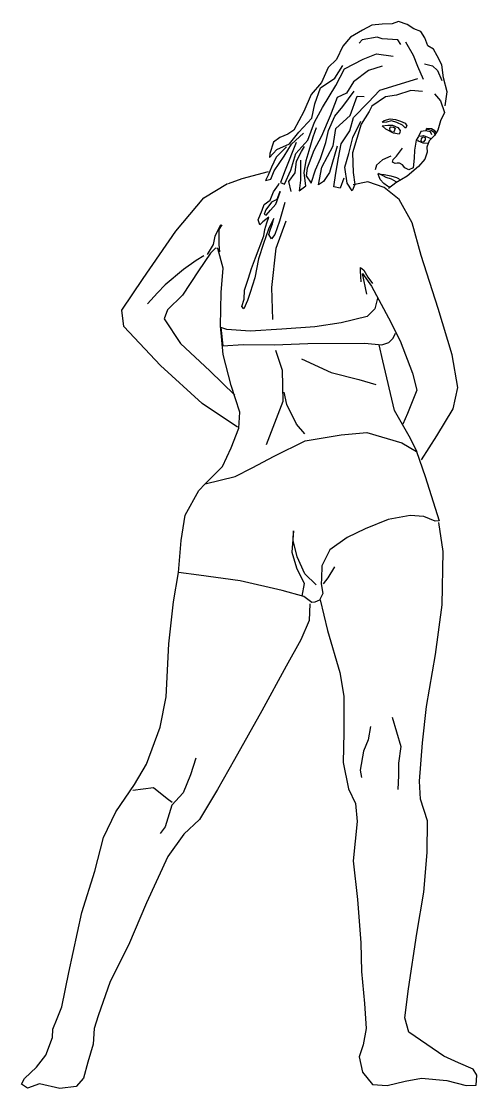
# Model space of a CAD drawing. Header units: metres. Extents: x -54.16 to -53.46, y -216.37 to -214.73.
import ezdxf

# ---------------------------------------------------------------- set-up
doc = ezdxf.new("R2010")
doc.units = ezdxf.units.M
doc.header["$MEASUREMENT"] = 0

# ---------------------------------------------------------------- blocks, each defined once
blk = doc.blocks.new('Woman in Swimsuit')
for points in [[(-0.2654, 4.7104), (-0.256, 4.7788), (-0.275, 4.8466), (-0.2829, 4.9103), (-0.3057, 4.9546), (-0.3233, 4.9876), (-0.3502, 5.0037), (-0.3658, 5.0422), (-0.3858, 5.0729), (-0.4198, 5.0869), (-0.4526, 5.1082), (-0.4939, 5.1233), (-0.5249, 5.1113), (-0.5741, 5.109), (-0.6244, 5.104), (-0.6705, 5.0803), (-0.7286, 5.0453), (-0.7666, 5.0015), (-0.7981, 4.9365), (-0.8392, 4.8969), (-0.8705, 4.8241), (-0.9219, 4.7648), (-0.9572, 4.6819), (-1.0062, 4.5906), (-1.0351, 4.5715), (-1.0754, 4.555), (-1.1058, 4.5318), (-1.1241, 4.4776), (-1.1251, 4.4577), (-1.0892, 4.4961), (-1.0276, 4.5235), (-0.9828, 4.582), (-0.9191, 4.6492), (-0.9041, 4.7202), (-0.8759, 4.7973), (-0.8054, 4.8449), (-0.7669, 4.9073)], [(-0.4836, 5.0104), (-0.4974, 5.0326), (-0.5738, 5.0372), (-0.5986, 5.0462), (-0.6723, 5.0326), (-0.6876, 5.0164)], [(-0.3717, 4.8383), (-0.4, 4.9018), (-0.4207, 4.9562), (-0.4578, 5.0213)], [(-0.9954, 4.5304), (-1.0494, 4.3957), (-1.0716, 4.3351), (-1.0514, 4.3262), (-1.0216, 4.3948), (-0.996, 4.4776), (-0.938, 4.5422), (-0.9058, 4.6303), (-0.8657, 4.7015), (-0.801, 4.8097), (-0.7588, 4.891), (-0.6665, 4.9384), (-0.6021, 4.9648), (-0.5203, 4.9536)], [(-0.3671, 4.9147), (-0.3284, 4.9052), (-0.3035, 4.8836), (-0.2827, 4.8339)], [(-0.5742, 4.9044), (-0.6416, 4.8822), (-0.7147, 4.8278), (-0.7492, 4.7718), (-0.7944, 4.7508), (-0.8285, 4.6618), (-0.8713, 4.562), (-0.9082, 4.4908), (-0.9413, 4.4046), (-0.9457, 4.3672), (-0.9211, 4.3317), (-0.9002, 4.3974), (-0.8754, 4.4523), (-0.85, 4.5304), (-0.8362, 4.5894), (-0.8059, 4.6595), (-0.7665, 4.7075), (-0.7115, 4.781)], [(-0.7617, 4.3555), (-0.7804, 4.3077), (-0.8105, 4.3137), (-0.8008, 4.381), (-0.7883, 4.4559), (-0.7745, 4.5241), (-0.7329, 4.5871), (-0.714, 4.6522), (-0.6421, 4.7265), (-0.5853, 4.7865), (-0.3992, 4.843)], [(-0.7952, 4.5134), (-0.8319, 4.3832), (-0.8606, 4.3391), (-0.8865, 4.3236), (-0.8687, 4.4107), (-0.8138, 4.5139), (-0.8011, 4.5998), (-0.731, 4.6632), (-0.6968, 4.7568)], [(-0.3767, 4.7794), (-0.4347, 4.7858), (-0.5047, 4.762), (-0.5581, 4.7539), (-0.6244, 4.708), (-0.6377, 4.6822), (-0.6772, 4.6203), (-0.72, 4.4794), (-0.7165, 4.3838), (-0.7078, 4.3259), (-0.7206, 4.2945), (-0.7454, 4.3321), (-0.7568, 4.4096), (-0.7371, 4.4769), (-0.7183, 4.5557), (-0.6794, 4.6346)], [(-0.6968, 4.7568), (-0.6627, 4.7559)], [(-0.3178, 4.7689), (-0.2888, 4.7345), (-0.2697, 4.677), (-0.2888, 4.637), (-0.3023, 4.5902), (-0.318, 4.5653), (-0.3443, 4.5392), (-0.3553, 4.5072), (-0.3535, 4.484), (-0.3658, 4.4484), (-0.396, 4.414), (-0.4513, 4.3665), (-0.5082, 4.3326), (-0.5428, 4.3059)], [(-0.9737, 4.4445), (-0.9737, 4.3462), (-0.9803, 4.2939), (-0.9476, 4.3194), (-0.956, 4.3818), (-0.9464, 4.4423), (-0.9315, 4.4915), (-0.9119, 4.5577), (-0.8948, 4.6045)], [(-0.5239, 4.5835), (-0.535, 4.5883), (-0.5376, 4.6006), (-0.5317, 4.607), (-0.5182, 4.6049), (-0.5103, 4.6013), (-0.5161, 4.5856), (-0.5191, 4.5811)], [(-1.0419, 4.51), (-1.0935, 4.4586), (-1.1163, 4.4092), (-1.1318, 4.3712), (-1.1446, 4.3446), (-1.1189, 4.3509), (-1.1024, 4.3916), (-1.0539, 4.4644), (-1.0183, 4.5232), (-0.9597, 4.5767)], [(-0.3307, 4.5675), (-0.3381, 4.5823), (-0.363, 4.5879), (-0.3851, 4.5839), (-0.3966, 4.5604), (-0.4075, 4.5417), (-0.4165, 4.4926), (-0.4173, 4.4538), (-0.4228, 4.4066), (-0.444, 4.3976), (-0.4628, 4.4073), (-0.4748, 4.4217), (-0.4897, 4.43), (-0.501, 4.4296), (-0.5112, 4.4278), (-0.5238, 4.4346), (-0.5206, 4.448), (-0.5035, 4.464), (-0.4753, 4.5029)], [(-0.3905, 4.5614), (-0.3727, 4.5649), (-0.3479, 4.5559), (-0.3369, 4.5504)], [(-0.3788, 4.5333), (-0.3841, 4.5381), (-0.3821, 4.5494), (-0.3753, 4.5583), (-0.3646, 4.5544), (-0.3647, 4.5445), (-0.3739, 4.5329)], [(-1.0203, 4.2914), (-1.0305, 4.3404), (-0.9996, 4.3822), (-0.9929, 4.439), (-0.9692, 4.4865), (-0.9541, 4.5107)], [(-0.3515, 4.5262), (-0.3733, 4.5277), (-0.3966, 4.537), (-0.3999, 4.5418)], [(-0.5319, 4.4632), (-0.5727, 4.4465), (-0.6013, 4.4194), (-0.6088, 4.3964)], [(-1.326, 4.3305), (-1.2593, 4.3541), (-1.131, 4.388)], [(-0.3814, 2.979), (-0.3072, 3.0951), (-0.2267, 3.2282), (-0.2037, 3.3327), (-0.2325, 3.4913), (-0.2997, 3.7184), (-0.3844, 3.9772), (-0.4277, 4.1377), (-0.4907, 4.2521), (-0.5644, 4.3107), (-0.6439, 4.3384), (-0.7168, 4.3238)], [(-0.5367, 4.3126), (-0.5484, 4.3169), (-0.5657, 4.3301), (-0.5844, 4.3502), (-0.5899, 4.3675), (-0.5949, 4.3767)], [(-0.5061, 4.3383), (-0.5285, 4.3509), (-0.5543, 4.3598), (-0.5694, 4.3683), (-0.5928, 4.3783)], [(-0.5918, 4.377), (-0.5642, 4.3743), (-0.5326, 4.3681), (-0.505, 4.36), (-0.4938, 4.3544), (-0.4894, 4.3504)], [(-1.2818, 3.138), (-1.4547, 3.2538), (-1.6589, 3.4394), (-1.8373, 3.6309), (-1.8484, 3.7099), (-1.7434, 3.8646), (-1.5834, 4.0962), (-1.4473, 4.2598), (-1.3314, 4.3297)], [(-1.0503, 4.2378), (-1.0762, 4.1461), (-1.1001, 4.0807), (-1.1164, 4.0598), (-1.129, 4.0807), (-1.1205, 4.1065), (-1.1109, 4.1328), (-1.1041, 4.1593), (-1.1281, 4.1122), (-1.1428, 4.0694), (-1.1546, 4.0371), (-1.1791, 3.9623), (-1.1979, 3.8688), (-1.2194, 3.7968), (-1.2337, 3.7577), (-1.2506, 3.7167), (-1.2606, 3.729), (-1.2496, 3.7644), (-1.248, 3.8082), (-1.2277, 3.8662), (-1.2129, 3.9147), (-1.1939, 3.9665), (-1.1527, 4.0741), (-1.1489, 4.1054), (-1.1388, 4.1383), (-1.1289, 4.1655), (-1.1585, 4.1426), (-1.1726, 4.1276), (-1.1811, 4.1519), (-1.162, 4.1988), (-1.1517, 4.2268), (-1.1228, 4.248), (-1.1059, 4.289), (-1.0817, 4.3235), (-1.0789, 4.3311)], [(-1.0752, 4.2913), (-1.0895, 4.2522), (-1.1165, 4.239), (-1.1436, 4.2017), (-1.1522, 4.1808), (-1.1418, 4.175), (-1.1213, 4.1993), (-1.0938, 4.2297), (-1.0804, 4.2691), (-1.072, 4.292)], [(-1.4282, 3.9828), (-1.399, 4.0324), (-1.3909, 4.0732), (-1.363, 4.1289)], [(-1.3684, 3.9955), (-1.3723, 4.0324), (-1.371, 4.1045), (-1.3566, 4.1284)], [(-1.1086, 3.6655), (-1.1149, 3.821), (-1.0922, 4.0144), (-1.0433, 4.1479)], [(-1.4473, 3.9764), (-1.4842, 3.9536), (-1.5465, 3.9091), (-1.6356, 3.8341), (-1.6738, 3.7947), (-1.7221, 3.7413)], [(-1.3885, 4.0151), (-1.4142, 3.9893), (-1.4731, 3.9029), (-1.5504, 3.7835), (-1.6239, 3.7118), (-1.6405, 3.6673), (-1.5614, 3.5479), (-1.4179, 3.4137), (-1.2947, 3.2942)], [(-1.4398, 2.8616), (-1.3547, 2.9448), (-1.3126, 3.0368), (-1.2762, 3.1324), (-1.2702, 3.2107), (-1.313, 3.3415), (-1.3519, 3.4943), (-1.3646, 3.6336), (-1.3616, 3.7965), (-1.3518, 3.9163), (-1.3789, 4.0124), (-1.3827, 4.0133)], [(-0.6766, 3.8497), (-0.6797, 3.9008), (-0.6797, 3.9187), (-0.6648, 3.9059), (-0.6447, 3.8719), (-0.622, 3.8404)], [(-0.6489, 3.7893), (-0.6489, 3.7893), (-0.6713, 3.8899), (-0.6264, 3.828), (-0.5441, 3.6726), (-0.4871, 3.5608), (-0.4265, 3.4022), (-0.4055, 3.3198), (-0.4506, 3.2041), (-0.4739, 3.1519)], [(-1.0965, 3.5146), (-1.0634, 3.4163), (-1.0598, 3.2637), (-1.1411, 3.052)], [(-0.4024, 3.0175), (-0.4418, 3.0946), (-0.5142, 3.2193), (-0.5704, 3.4627), (-0.5891, 3.5405)], [(-0.9683, 3.4719), (-0.8238, 3.4057), (-0.6887, 3.3715), (-0.6056, 3.3469)], [(-0.9527, 3.1057), (-0.993, 3.153), (-1.0403, 3.2488), (-1.0545, 3.3096)], [(-0.8772, 2.2932), (-0.8421, 2.1428), (-0.7821, 1.938), (-0.7614, 1.8225), (-0.7621, 1.6436), (-0.7658, 1.4972), (-0.7387, 1.3691), (-0.7042, 1.2965), (-0.6974, 1.209), (-0.7161, 1.0159), (-0.6946, 0.827), (-0.6793, 0.616), (-0.6757, 0.4743), (-0.6604, 0.3185), (-0.6525, 0.1968), (-0.6675, 0.1169), (-0.6865, 0.0578), (-0.6698, -0.0169), (-0.6224, -0.0783), (-0.5502, -0.0827), (-0.4611, -0.0622), (-0.3818, -0.0472), (-0.2586, -0.0574), (-0.1627, -0.0821), (-0.1146, -0.0816), (-0.112, -0.032), (-0.1296, -0.0023), (-0.2011, 0.029), (-0.2725, 0.0603), (-0.3551, 0.1177), (-0.4446, 0.1776), (-0.4629, 0.2478), (-0.446, 0.3897), (-0.4049, 0.6613), (-0.371, 0.8637), (-0.3546, 1.0576), (-0.3525, 1.2121), (-0.3864, 1.3177), (-0.3915, 1.4068), (-0.3776, 1.5937), (-0.3578, 1.7717), (-0.3133, 2.0265), (-0.2805, 2.2692), (-0.2759, 2.5291), (-0.2964, 2.6715)], [(-0.8618, 2.3708), (-0.8381, 2.4015), (-0.8062, 2.4543)], [(-0.9284, 2.2734), (-0.9318, 2.1918), (-0.9723, 2.0981), (-1.0435, 1.9684), (-1.163, 1.7497), (-1.2974, 1.512), (-1.3793, 1.3657), (-1.4676, 1.2179), (-1.5448, 1.1468), (-1.6229, 1.037), (-1.7266, 0.8107), (-1.8154, 0.6043), (-1.9052, 0.4262), (-1.963, 0.2578), (-1.9824, 0.196), (-1.9888, 0.1199), (-2.0146, 0.0317), (-2.0357, -0.0464), (-2.0715, -0.0882), (-2.1515, -0.0981), (-2.2507, -0.0739), (-2.3096, -0.0951), (-2.3393, -0.0768), (-2.3232, -0.0483), (-2.2649, 0.0067), (-2.2193, 0.0654), (-2.1876, 0.1518), (-2.1856, 0.193), (-2.1636, 0.2454), (-2.1418, 0.3026), (-2.1065, 0.4709), (-2.043, 0.7632), (-1.9803, 0.9665), (-1.9369, 1.1308), (-1.8777, 1.2561), (-1.7867, 1.3905), (-1.7273, 1.489), (-1.661, 1.67), (-1.6318, 1.8185), (-1.6187, 2.0781), (-1.5949, 2.2832), (-1.5711, 2.4263)], [(-0.6316, 1.6738), (-0.6435, 1.6092), (-0.6656, 1.5533), (-0.6828, 1.4603), (-0.6758, 1.4241)], [(-0.5257, 1.7193), (-0.4838, 1.576), (-0.4937, 1.4938), (-0.4939, 1.4333), (-0.4984, 1.3659)], [(-1.4856, 1.5194), (-1.5125, 1.4367), (-1.548, 1.3487), (-1.6038, 1.2883), (-1.6359, 1.1822), (-1.6608, 1.1509)], [(-1.7939, 1.3629), (-1.6935, 1.375), (-1.6269, 1.3221), (-1.602, 1.3028)]]:
    blk.add_lwpolyline(points)
for points in [[(-0.4904, 4.572), (-0.5196, 4.5769), (-0.5564, 4.5962), (-0.575, 4.6123), (-0.5471, 4.6158), (-0.5242, 4.6153), (-0.4971, 4.6047), (-0.4869, 4.5894), (-0.4876, 4.5796)], [(-0.4607, 4.601), (-0.4746, 4.615), (-0.5032, 4.6283), (-0.529, 4.6371), (-0.5538, 4.6306), (-0.5661, 4.6289), (-0.5739, 4.6307), (-0.565, 4.638), (-0.5353, 4.6461), (-0.5098, 4.6424), (-0.4846, 4.6349), (-0.4617, 4.6259), (-0.4534, 4.6117)], [(-0.3597, 4.5914), (-0.3558, 4.6006), (-0.3334, 4.5991), (-0.3195, 4.5912), (-0.3098, 4.5765), (-0.3166, 4.5717), (-0.3178, 4.5777), (-0.3347, 4.5895), (-0.3531, 4.5957)]]:
    blk.add_lwpolyline(points, close=True)
at = {"color": 6}
for points in [[(-0.5968, 3.7687), (-0.6104, 3.7174), (-0.648, 3.6796), (-0.7746, 3.6477), (-0.9037, 3.6283), (-1.0652, 3.6169), (-1.2204, 3.6077), (-1.3349, 3.6153), (-1.3638, 3.6249), (-1.3533, 3.5363), (-1.2549, 3.5422), (-1.1017, 3.5405), (-0.9378, 3.5481), (-0.6598, 3.5496), (-0.5757, 3.5416), (-0.5419, 3.5528), (-0.52, 3.5737), (-0.5087, 3.5984)], [(-0.8968, 2.3667), (-0.9528, 2.4198), (-0.9895, 2.5041), (-1.0099, 2.5836), (-1.0086, 2.6303), (-1.0159, 2.5273), (-0.9937, 2.4494), (-0.9565, 2.3728), (-0.9676, 2.3116)]]:
    blk.add_lwpolyline(points, dxfattribs=at)
blk.add_lwpolyline([(-0.9185, 2.2801), (-0.9578, 2.3095), (-1.0642, 2.3384), (-1.2687, 2.3865), (-1.4709, 2.4137), (-1.5711, 2.4263), (-1.5582, 2.5842), (-1.538, 2.7071), (-1.472, 2.8281), (-1.4398, 2.8616), (-1.294, 2.8971), (-1.2099, 2.9397), (-1.1026, 2.9956), (-0.9516, 3.0706), (-0.7754, 3.1), (-0.649, 3.1122), (-0.4787, 3.0616), (-0.406, 3.0183), (-0.3639, 2.896), (-0.2962, 2.6793), (-0.3151, 2.6779), (-0.37, 2.7013), (-0.437, 2.7054), (-0.5457, 2.6868), (-0.6577, 2.6409), (-0.7454, 2.5975), (-0.8305, 2.5385), (-0.8694, 2.4593), (-0.8717, 2.3983), (-0.8725, 2.3709), (-0.8641, 2.3247), (-0.8803, 2.2916), (-0.9043, 2.2826)], close=True, dxfattribs=at)

msp = doc.modelspace()

# ---------------------------------------------------------------- block references
at = {"xscale": 0.3135000000000001, "yscale": 0.3135000000000001, "zscale": 0.3135000000000001}
msp.add_blockref('Woman in Swimsuit', (-53.4278, -216.3345), dxfattribs=at)

doc.saveas('drawing.dxf')
